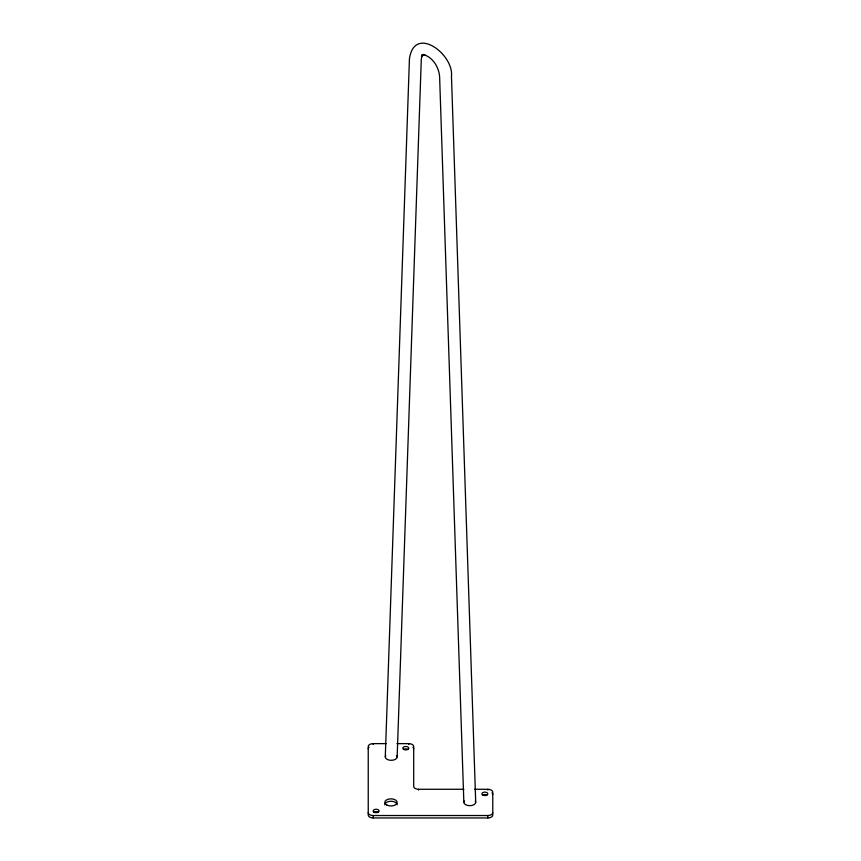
<?xml version="1.0" encoding="UTF-8"?>
<svg xmlns="http://www.w3.org/2000/svg" width="861" height="861" viewBox="0 0 861 861"><rect width="100%" height="100%" fill="white"/><g stroke="black" fill="none" stroke-linecap="round" stroke-linejoin="round"><path stroke-width="1.29" d="M385.287 756.905L409.438 58.828C414.378 24.431 453.941 54.297 451.465 76.242L475.713 802.258M397.158 756.905L421.298 59.086L422.277 54.652L421.718 56.395L422.794 54.781L421.492 56.008L422.891 54.91L424.882 54.856L423.117 54.469C432.739 57.074 438.776 66.986 439.605 76.511L463.842 802.258M474.519 789.279L487.821 789.279A4.94 2.852 0 0 1 492.761 792.131L492.761 815.098A4.94 2.852 0 0 1 487.821 817.95L373.179 817.95A4.94 2.852 0 0 1 368.239 815.098L368.239 746.487A4.94 2.852 0 0 1 373.179 743.635L386.352 743.635M396.899 743.635L408.76 743.635A4.94 2.852 0 0 1 413.7 746.487L413.7 786.427A4.94 2.852 0 0 0 418.64 789.279L463.875 789.279M368.239 812.676A4.94 2.852 0 0 0 373.179 815.528L487.821 815.528A4.94 2.852 0 0 0 492.761 812.676M487.821 789.279L487.821 790.086M487.821 815.528L487.821 817.95M418.64 789.279L418.64 790.086M408.76 743.635L408.76 744.442M373.179 743.635L373.179 744.442M373.179 815.528L373.179 817.95M475.261 800.945A5.93 3.422 0 0 1 469.783 805.681A5.93 3.422 0 0 1 464.294 800.945M396.706 755.592A5.93 3.422 0 0 1 391.217 760.328A5.93 3.422 0 0 1 385.739 755.592M384.792 804.831A6.178 3.562 0 0 1 390.969 801.257A6.178 3.562 0 0 1 397.147 804.831M403.691 749.404A2.96 1.711 0 0 1 407.888 749.404M374.051 812.171A2.96 1.711 0 0 1 378.237 812.171M482.763 795.058A2.96 1.711 0 0 1 486.949 795.058M368.239 748.909A4.94 2.852 0 0 1 369.046 747.348M412.893 747.348A4.94 2.852 0 0 1 413.7 748.909M491.954 792.992A4.94 2.852 0 0 1 492.761 794.552M386.955 805.121A6.178 3.562 0 0 0 397.039 803.055A6.178 3.562 0 0 0 388.903 799.04A6.178 3.562 0 0 0 386.955 805.121M403.465 749.264A2.96 1.711 0 0 0 408.544 748.833A2.96 1.711 0 0 0 405.359 746.509A2.96 1.711 0 0 0 403.465 749.264M373.814 812.031A2.96 1.711 0 0 0 378.905 811.589A2.96 1.711 0 0 0 375.708 809.275A2.96 1.711 0 0 0 373.814 812.031M482.537 794.907A2.96 1.711 0 0 0 487.617 794.477A2.96 1.711 0 0 0 484.42 792.152A2.96 1.711 0 0 0 482.537 794.907"/></g></svg>
